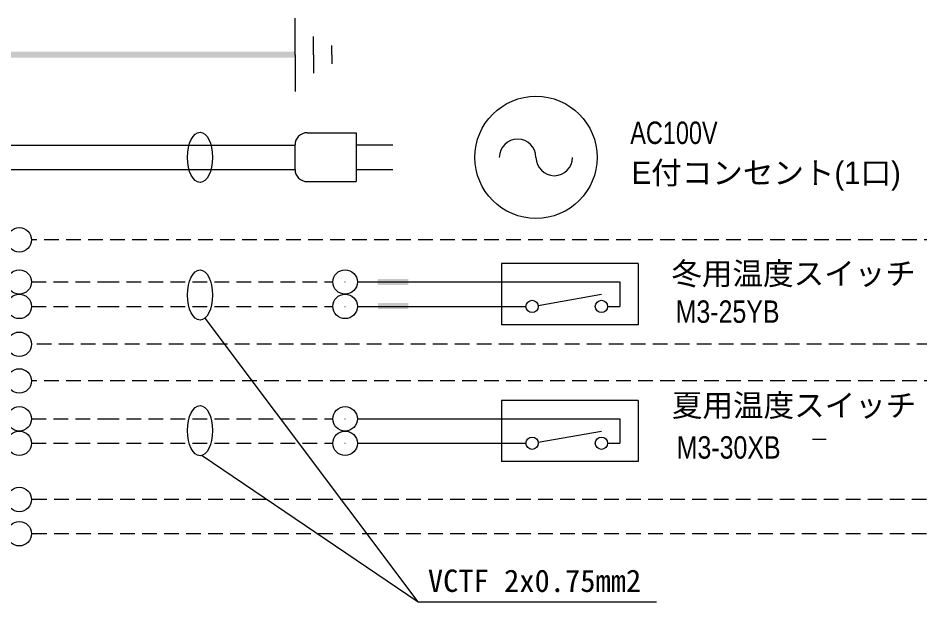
# Model space of a CAD drawing. Units: millimetres, scale not verified. Extents: x -1248 to 1240, y -219 to 343.
# Drawn here: x -951.2 to -803.6, y 38.4 to 134 of the extents above; entities that cross this region are included whole.
import ezdxf
from ezdxf.enums import TextEntityAlignment as Align

# ---------------------------------------------------------------- set-up
doc = ezdxf.new("R2010")
doc.units = ezdxf.units.MM
doc.header["$LTSCALE"] = 2
doc.linetypes.add('DASHED1', pattern=[1.8, 1.2, -0.6])
doc.layers.add('0-0', color=4, linetype='Continuous')
doc.styles.add('ＭＳ ゴシック', font='')
doc.styles.add('ＭＳ Ｐゴシック', font='')
doc.styles.get('ＭＳ ゴシック').set_extended_font_data('MS Gothic')
doc.styles.get('ＭＳ Ｐゴシック').set_extended_font_data('MS PGothic')

msp = doc.modelspace()

# ---------------------------------------------------------------- linework, layer by layer
at = {"layer": '0-0', "color": 7}
for p, q in [((-905.895, 128.02), (-905.895, 134.02)), ((-902.895, 128.02), (-902.895, 131.02)), ((-899.895, 128.02), (-899.895, 129.52)), ((-905.895, 128.02), (-905.895, 122.02)), ((-902.895, 128.02), (-902.895, 125.02)), ((-899.895, 128.02), (-899.895, 126.52)), ((-903.895, 115.245), (-895.895, 115.245)), ((-895.895, 115.245), (-895.895, 107.245)), ((-972.362, 113.22), (-905.895, 113.22)), ((-905.895, 109.245), (-905.895, 113.245)), ((-895.895, 113.245), (-889.895, 113.245)), ((-895.895, 109.245), (-889.895, 109.245)), ((-972.362, 109.22), (-905.895, 109.22)), ((-903.895, 107.245), (-895.895, 107.245)), ((-872.099, 93.82), (-872.099, 83.82)), ((-849.757, 93.82), (-872.099, 93.82)), ((-849.757, 93.82), (-849.757, 83.82)), ((-895.696, 90.82), (-852.757, 90.82)), ((-852.757, 90.82), (-852.757, 86.82)), ((-866.115, 86.993), (-855.757, 88.82)), ((-895.696, 86.82), (-868.099, 86.82)), ((-854.757, 86.82), (-852.757, 86.82)), ((-885.749, 38.447), (-920.626, 84.909)), ((-849.757, 83.82), (-872.099, 83.82)), ((-872.099, 71.42), (-872.099, 61.42)), ((-849.757, 71.42), (-872.099, 71.42)), ((-849.757, 71.42), (-849.757, 61.42)), ((-895.696, 68.42), (-852.757, 68.42)), ((-852.757, 68.42), (-852.757, 64.42)), ((-866.115, 64.593), (-855.757, 66.42)), ((-821.233, 65.106), (-818.949, 65.106)), ((-895.696, 64.42), (-868.099, 64.42)), ((-854.757, 64.42), (-852.757, 64.42)), ((-921.098, 62.44), (-885.749, 38.447)), ((-849.757, 61.42), (-872.099, 61.42)), ((-885.749, 38.447), (-846.722, 38.447))]:
    msp.add_line(p, q, dxfattribs=at)
at = {"layer": '0-0', "color": 7, "linetype": 'DASHED1'}
for p, q in [((-753.728, 97.718), (-949.033, 97.718)), ((-949.033, 90.82), (-937.099, 90.82)), ((-937.099, 90.82), (-899.696, 90.82)), ((-897.721, 90.82), (-897.696, 90.82)), ((-949.033, 86.82), (-937.099, 86.82)), ((-937.099, 86.82), (-899.696, 86.82)), ((-897.721, 86.82), (-897.696, 86.82)), ((-783.728, 80.62), (-949.033, 80.62)), ((-753.728, 74.62), (-949.033, 74.62)), ((-949.033, 68.42), (-937.099, 68.42)), ((-937.099, 68.42), (-899.696, 68.42)), ((-897.721, 68.42), (-897.696, 68.42)), ((-949.033, 64.42), (-937.099, 64.42)), ((-937.099, 64.42), (-899.696, 64.42)), ((-897.721, 64.42), (-897.696, 64.42)), ((-773.728, 55.22), (-949.033, 55.22)), ((-658.526, 49.62), (-949.033, 49.62))]:
    msp.add_line(p, q, dxfattribs=at)
at = {"layer": '0-0', "color": 7}
for centre, radius in [((-866.462, 111.22), 10), ((-951.033, 97.718), 2), ((-951.033, 90.82), 2), ((-897.696, 90.82), 2), ((-951.033, 86.82), 2), ((-897.696, 86.82), 2), ((-867.099, 86.82), 1), ((-855.757, 86.82), 1), ((-951.033, 80.62), 2), ((-951.033, 74.62), 2), ((-951.033, 68.42), 2), ((-897.696, 68.42), 2), ((-951.033, 64.42), 2), ((-897.696, 64.42), 2), ((-867.099, 64.42), 1), ((-855.757, 64.42), 1), ((-951.033, 55.22), 2), ((-951.033, 49.62), 2)]:
    msp.add_circle(centre, radius, dxfattribs=at)
for centre, radius, start, end in [((-903.895, 113.245), 2, 90, 180), ((-869.462, 111.22), 3, 0, 180), ((-863.462, 111.22), 3, 180, 0), ((-903.895, 109.245), 2, 180, 270)]:
    msp.add_arc(centre, radius, start, end, dxfattribs=at)
for centre in [(-921.444, 111.22), (-921.444, 88.679), (-921.444, 66.491)]:
    msp.add_ellipse(centre, major_axis=(0, 4.109), ratio=0.5, dxfattribs=at)
at = {"layer": '0-0', "color": 2}
for points in [[(-953.487, 128.52), (-953.487, 127.52), (-949.487, 128.52), (-949.487, 127.52)], [(-945.487, 128.52), (-945.487, 127.52), (-941.487, 128.52), (-941.487, 127.52)], [(-937.487, 128.52), (-937.487, 127.52), (-933.487, 128.52), (-933.487, 127.52)], [(-929.487, 128.52), (-929.487, 127.52), (-925.487, 128.52), (-925.487, 127.52)], [(-921.487, 128.52), (-921.487, 127.52), (-917.487, 128.52), (-917.487, 127.52)], [(-913.487, 128.52), (-913.487, 127.52), (-909.487, 128.52), (-909.487, 127.52)]]:
    msp.add_solid(points, dxfattribs=at)
at = {"layer": '0-0', "color": 3}
for points in [[(-949.487, 128.52), (-949.487, 127.52), (-945.487, 128.52), (-945.487, 127.52)], [(-941.487, 128.52), (-941.487, 127.52), (-937.487, 128.52), (-937.487, 127.52)], [(-933.487, 128.52), (-933.487, 127.52), (-929.487, 128.52), (-929.487, 127.52)], [(-925.487, 128.52), (-925.487, 127.52), (-921.487, 128.52), (-921.487, 127.52)], [(-917.487, 128.52), (-917.487, 127.52), (-913.487, 128.52), (-913.487, 127.52)], [(-909.487, 128.52), (-909.487, 127.52), (-905.895, 128.52), (-905.895, 127.52)]]:
    msp.add_solid(points, dxfattribs=at)
at = {"layer": '0-0', "color": 1}
for points in [[(-887.346, 91.329), (-892.346, 91.329), (-887.346, 90.329), (-892.346, 90.329)], [(-887.332, 87.371), (-892.332, 87.371), (-887.332, 86.371), (-892.332, 86.371)]]:
    msp.add_solid(points, dxfattribs=at)

# ---------------------------------------------------------------- texts
at = {"layer": '0-0', "style": 'ＭＳ Ｐゴシック'}
for s, width, p in [('AC100V', 0.8, (-851.027, 112.306)), ('M3-25YB', 0.85, (-843.597, 83.036)), ('M3-30XB', 0.85, (-843.429, 60.808))]:
    msp.add_text(s, height=3.666, dxfattribs=dict(at, width=width)).set_placement(p, align=Align.BOTTOM_LEFT)
at = {"layer": '0-0'}
for s, style, p in [('E付コンセント(1口)', 'ＭＳ Ｐゴシック', (-850.813, 105.763)), ('冬用温度スイッチ', 'ＭＳ Ｐゴシック', (-844.306, 89.266)), ('夏用温度スイッチ', 'ＭＳ Ｐゴシック', (-844.217, 67.698)), ('VCTF 2x0.75mm2', 'ＭＳ ゴシック', (-884.156, 38.987))]:
    msp.add_text(s, height=3.666, dxfattribs=dict(at, style=style)).set_placement(p, align=Align.BOTTOM_LEFT)

doc.saveas('drawing.dxf')
